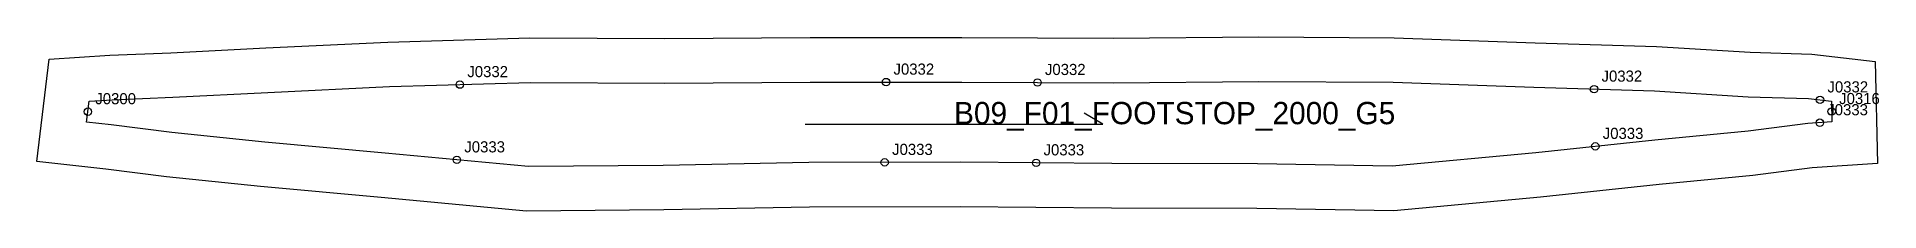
# Model space of a CAD drawing. Header units: millimetres. Extents: x -14 to 481, y -30 to 17.
import ezdxf

# ---------------------------------------------------------------- set-up
doc = ezdxf.new("R2010")
doc.units = ezdxf.units.MM
for name, color, linetype in [('CUT', 1, 'Continuous'), ('GRAIN', 3, 'Continuous'), ('LABEL', 7, 'Continuous'), ('NOTCH', 2, 'Continuous'), ('SEW', 5, 'Continuous')]:
    doc.layers.add(name, color=color, linetype=linetype)

msp = doc.modelspace()

# ---------------------------------------------------------------- linework, layer by layer
at = {"layer": 'CUT'}
msp.add_lwpolyline([(-10.71, 11.31), (5.54, 12.4), (21.97, 13.07), (47.46, 14.33), (80.26, 15.91), (118.46, 17.03), (154.71, 16.9), (193.85, 17.14), (234.63, 17.15), (275.28, 16.95), (314.45, 17.35), (350.83, 17.1), (388.77, 15.73), (421.36, 14.76), (446.56, 13.2), (463.13, 12.69), (480.17, 10.72), (480.79, -16.73), (463.21, -17.97), (447.3, -20.03), (422.09, -22.41), (390.15, -25.8), (350.75, -29.5), (313.96, -28.86), (274.87, -28.76), (234.19, -28.41), (193.64, -28.54), (154.52, -29.27), (117.61, -29.62), (78.48, -25.9), (46.1, -22.94), (20.83, -20.34), (4.45, -18.29), (-14.07, -16.2), (-10.71, 11.31)], close=True, dxfattribs=at)
at = {"layer": 'GRAIN'}
for p, q in [((272.51, -6.2), (267.51, -3.2)), ((192.51, -6.2), (272.51, -6.2))]:
    msp.add_line(p, q, dxfattribs=at)
at = {"layer": 'NOTCH'}
for centre in [(99.67, 4.47), (214.24, 5.15), (254.95, 5.05), (404.59, 3.26), (465.33, 0.36), (-0.34, -2.82), (465.28, -5.79), (468.47, -2.78), (98.86, -15.79), (404.92, -12.16), (213.87, -16.47), (254.58, -16.59)]:
    msp.add_circle(centre, 1, dxfattribs=at)
at = {"layer": 'SEW'}
msp.add_lwpolyline([(0, 0), (6.18, 0.41), (22.52, 1.08), (48.04, 2.34), (80.73, 3.92), (118.62, 5.03), (154.73, 4.9), (193.88, 5.14), (234.6, 5.15), (275.31, 4.95), (314.47, 5.35), (350.58, 5.11), (388.38, 3.74), (420.81, 2.77), (446, 1.21), (462.25, 0.71), (468.41, 0), (468.54, -5.56), (462.02, -6.03), (445.97, -8.1), (420.89, -10.47), (388.96, -13.86), (350.29, -17.49), (314.08, -16.86), (274.93, -16.76), (234.23, -16.41), (193.51, -16.54), (154.35, -17.27), (118.12, -17.62), (79.6, -13.96), (47.27, -10.99), (22.19, -8.42), (5.87, -6.37), (-0.69, -5.63)], close=True, dxfattribs=at)

# ---------------------------------------------------------------- texts
at = {"layer": 'LABEL'}
for s, height, p in [('J0332', 3, (216.24, 7.15)), ('J0332', 3, (256.95, 7.05)), ('J0332', 3, (101.67, 6.47)), ('J0332', 3, (406.59, 5.26)), ('J0332', 3, (467.33, 2.36)), ('J0300', 3, (1.66, -0.82)), ('J0316', 3, (470.47, -0.78)), ('B09_F01_FOOTSTOP_2000_G5', 6, (232.51, -6.2)), ('J0333', 3, (467.28, -3.79)), ('J0333', 3, (406.92, -10.16)), ('J0333', 3, (100.86, -13.79)), ('J0333', 3, (215.87, -14.47)), ('J0333', 3, (256.58, -14.59))]:
    msp.add_text(s, height=height, dxfattribs=at).set_placement(p)

doc.saveas('drawing.dxf')
